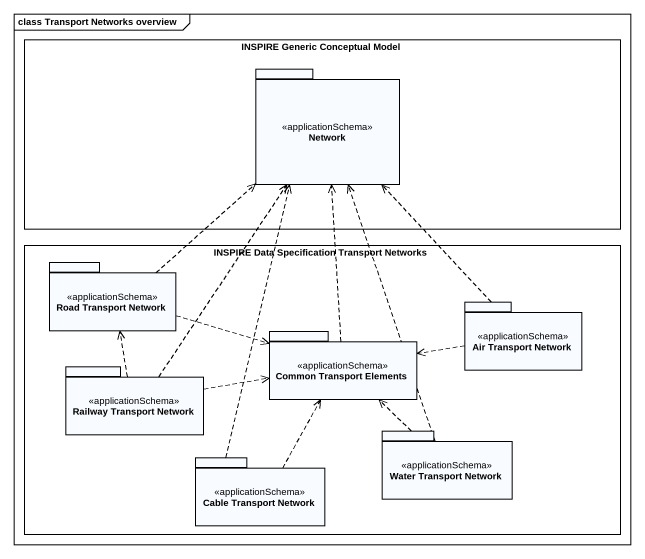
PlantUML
@startuml
mainframe class Transport Networks overview
rectangle "INSPIRE Generic Conceptual Model" as INSPIRE_Generic_Conceptual {
  package "Network" as Network_ <<applicationSchema>> {
  }
}
rectangle "INSPIRE Data Specification Transport Networks" as INSPIRE_Data_Specification {
  package "Road Transport Network" as Road_Transport_Network <<applicationSchema>> {
  }
  package "Common Transport Elements" as Common_Transport_Elements <<applicationSchema>> {
  }
  package "Air Transport Network" as Air_Transport_Network <<applicationSchema>> {
  }
  package "Railway Transport Network" as Railway_Transport_Network <<applicationSchema>> {
  }
  package "Water Transport Network" as Water_Transport_Network <<applicationSchema>> {
  }
  package "Cable Transport Network" as Cable_Transport_Network <<applicationSchema>> {
  }
}
Road_Transport_Network .up.> Network_
Road_Transport_Network .right.> Common_Transport_Elements
Common_Transport_Elements .up.> Network_
Air_Transport_Network .up.> Network_
Air_Transport_Network .left.> Common_Transport_Elements
Railway_Transport_Network .up.> Network_
Railway_Transport_Network .up.> Road_Transport_Network
Railway_Transport_Network .right.> Common_Transport_Elements
Water_Transport_Network .up.> Network_
Water_Transport_Network .up.> Common_Transport_Elements
Cable_Transport_Network .up.> Network_
Cable_Transport_Network .up.> Common_Transport_Elements
@enduml
